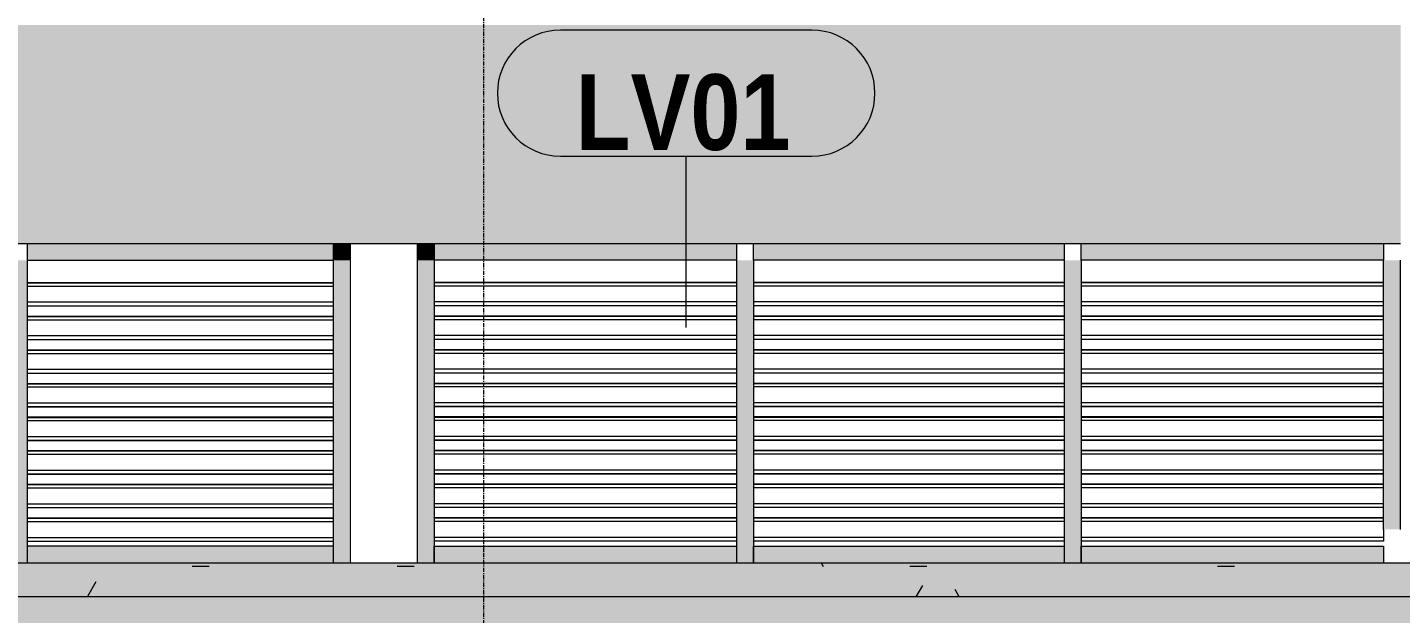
# Model space of a CAD drawing. Header units: millimetres. Extents: x 9199 to 175431, y -4466 to 35300.
# Drawn here: x 151344 to 155426, y 450 to 2192 of the extents above; entities that cross this region are included whole.
import ezdxf

# ---------------------------------------------------------------- set-up
doc = ezdxf.new("R2010")
doc.units = ezdxf.units.MM
doc.linetypes.add('Grid Line', pattern=[22.225, 12.7, -3.175, 3.175, -3.175])
for name, color, linetype, lineweight in [('A-DETL-GENF-2', 9, 'Continuous', 9), ('A-DETL-THIN', 151, 'Continuous', 9), ('A-GLAZ-CWMG', 51, 'Continuous', 9), ('A-WALL', 113, 'Continuous', 9), ('A-WALL-IDEN', 211, 'Continuous', 9), ('A-WALL-PATT', 111, 'Continuous', 9), ('A-WALL-PATT-2', 111, 'Continuous', 5), ('S-COLS', 52, 'Continuous', 9), ('S-GRID-1', 1, 'Grid Line', 9)]:
    doc.layers.add(name, color=color, linetype=linetype, lineweight=lineweight)
doc.styles.add('Arial_B', font='arialbd.ttf', dxfattribs={"width": 0.85, "height": 225})

# ---------------------------------------------------------------- blocks, each defined once
blk = doc.blocks.new('Rectangular Mullion - 50 x 100mm-3797187-TKCS_MẶT ĐỨNG HƯỚNG TÂY')
at = {"layer": 'A-GLAZ-CWMG'}
blk.add_hatch(color=256, dxfattribs=at).paths.add_polyline_path([(-28585.3, 1500), (-27686, 1500), (-27686, 1550), (-28585.3, 1550)])
for p, q in [((-28585.3, 1500), (-28585.3, 1550)), ((-27686, 1550), (-27686, 1500)), ((-27686, 1500), (-28585.3, 1500))]:
    blk.add_line(p, q, dxfattribs=at)
blk = doc.blocks.new('Rectangular Mullion - 50 x 100mm-3797188-TKCS_MẶT ĐỨNG HƯỚNG TÂY')
at = {"layer": 'A-GLAZ-CWMG'}
blk.add_hatch(color=256, dxfattribs=at).paths.add_polyline_path([(-27636, 1500), (-26711.7, 1500), (-26711.7, 1550), (-27636, 1550)])
for p, q in [((-27636, 1500), (-27636, 1550)), ((-26711.7, 1550), (-26711.7, 1500)), ((-26711.7, 1500), (-27636, 1500))]:
    blk.add_line(p, q, dxfattribs=at)
blk = doc.blocks.new('Rectangular Mullion - 50 x 100mm-3797189-TKCS_MẶT ĐỨNG HƯỚNG TÂY')
at = {"layer": 'A-GLAZ-CWMG'}
blk.add_hatch(color=256, dxfattribs=at).paths.add_polyline_path([(-26661.7, 600), (-25762.4, 600), (-25762.4, 650), (-26661.7, 650)])
for p, q in [((-26661.7, 600), (-26661.7, 650)), ((-26661.7, 650), (-25762.4, 650)), ((-25762.4, 650), (-25762.4, 600))]:
    blk.add_line(p, q, dxfattribs=at)
blk = doc.blocks.new('Rectangular Mullion - 50 x 100mm-3797190-TKCS_MẶT ĐỨNG HƯỚNG TÂY')
at = {"layer": 'A-GLAZ-CWMG'}
blk.add_hatch(color=256, dxfattribs=at).paths.add_polyline_path([(-26793, 600), (-26711.7, 600), (-26711.7, 650), (-27636, 650), (-27636, 600)])
for p, q in [((-27636, 600), (-27636, 650)), ((-27636, 650), (-26711.7, 650)), ((-26711.7, 650), (-26711.7, 600))]:
    blk.add_line(p, q, dxfattribs=at)
blk = doc.blocks.new('Rectangular Mullion - 50 x 100mm-V168-TKCS_MẶT ĐỨNG HƯỚNG TÂY')
at = {"layer": 'A-GLAZ-CWMG'}
blk.add_hatch(color=256, dxfattribs=at).paths.add_polyline_path([(-21335.3, 600), (-21335.3, 700), (-21385.3, 700), (-21385.3, 600)])
blk.add_line((-21335.3, 700), (-21335.3, 600), dxfattribs=at)
blk = doc.blocks.new('Rectangular Mullion - 50 x 100mm-V169-TKCS_MẶT ĐỨNG HƯỚNG TÂY')
at = {"layer": 'A-GLAZ-CWMG'}
blk.add_hatch(color=256, dxfattribs=at).paths.add_polyline_path([(-21335.3, 700), (-21335.3, 800), (-21385.3, 800), (-21385.3, 700)])
blk.add_line((-21335.3, 800), (-21335.3, 700), dxfattribs=at)
blk = doc.blocks.new('Rectangular Mullion - 50 x 100mm-3082132-TKCS_MẶT ĐỨNG HƯỚNG TÂY')
at = {"layer": 'A-GLAZ-CWMG'}
blk.add_hatch(color=256, dxfattribs=at).paths.add_polyline_path([(-21335.3, 1500), (-21335.3, 1550), (-21385.3, 1550), (-21385.3, 1500)])
blk.add_line((-21335.3, 1550), (-21335.3, 1500), dxfattribs=at)
blk = doc.blocks.new('Rectangular Mullion - 50 x 100mm-V172-TKCS_MẶT ĐỨNG HƯỚNG TÂY')
at = {"layer": 'A-GLAZ-CWMG'}
blk.add_hatch(color=256, dxfattribs=at).paths.add_polyline_path([(-25712.4, 700), (-25712.4, 800), (-25762.4, 800), (-25762.4, 700), (-25734.8, 700)])
for p, q in [((-25762.4, 700), (-25762.4, 800)), ((-25712.4, 700), (-25712.4, 800))]:
    blk.add_line(p, q, dxfattribs=at)
blk = doc.blocks.new('Rectangular Mullion - MULLION LA SACH-3797191-TKCS_MẶT ĐỨNG HƯỚNG TÂY')
at = {"layer": 'A-GLAZ-CWMG'}
for p, q in [((-25762.4, 734.3), (-26661.7, 734.3)), ((-25762.4, 733.3), (-26661.7, 733.3)), ((-25762.4, 733.2), (-26661.7, 733.2)), ((-25762.4, 723.5), (-26661.7, 723.5)), ((-25762.4, 700), (-25762.4, 676.5)), ((-25762.4, 676.5), (-26661.7, 676.5)), ((-25762.4, 665), (-26661.7, 665)), ((-25762.4, 664.8), (-26661.7, 664.8)), ((-25762.4, 676.5), (-25762.4, 665)), ((-25762.4, 665), (-25762.4, 664.8))]:
    blk.add_line(p, q, dxfattribs=at)
blk = doc.blocks.new('Rectangular Mullion - MULLION LA SACH-3797192-TKCS_MẶT ĐỨNG HƯỚNG TÂY')
at = {"layer": 'A-GLAZ-CWMG'}
for p, q in [((-26711.7, 734.3), (-27636, 734.3)), ((-26711.7, 733.3), (-27636, 733.3)), ((-26711.7, 733.2), (-27636, 733.2)), ((-26711.7, 723.5), (-27636, 723.5)), ((-26711.7, 676.5), (-27636, 676.5)), ((-26711.7, 665), (-27636, 665)), ((-26711.7, 664.8), (-27636, 664.8))]:
    blk.add_line(p, q, dxfattribs=at)
blk = doc.blocks.new('Rectangular Mullion - MULLION LA SACH-V173-TKCS_MẶT ĐỨNG HƯỚNG TÂY')
at = {"layer": 'A-GLAZ-CWMG'}
for p, q in [((-27686, 734.3), (-28585.3, 734.3)), ((-27686, 733.3), (-28585.3, 733.3)), ((-27686, 733.2), (-28585.3, 733.2)), ((-27686, 723.5), (-28585.3, 723.5)), ((-27686, 676.5), (-28585.3, 676.5)), ((-27686, 665), (-28585.3, 665)), ((-27686, 664.8), (-28585.3, 664.8))]:
    blk.add_line(p, q, dxfattribs=at)
blk = doc.blocks.new('Rectangular Mullion - 50 x 100mm-V171-TKCS_MẶT ĐỨNG HƯỚNG TÂY')
at = {"layer": 'A-GLAZ-CWMG'}
blk.add_hatch(color=256, dxfattribs=at).paths.add_polyline_path([(-18511.5, 600), (-18511.5, 700), (-18561.5, 700), (-18561.5, 600)])
for p, q in [((-18561.5, 700), (-18561.5, 600)), ((-18511.5, 700), (-18511.5, 600))]:
    blk.add_line(p, q, dxfattribs=at)
blk = doc.blocks.new('Rectangular Mullion - 50 x 100mm-2333205-TKCS_MẶT ĐỨNG HƯỚNG TÂY')
at = {"layer": 'A-GLAZ-CWMG'}
blk.add_hatch(color=256, dxfattribs=at).paths.add_polyline_path([(-13113.2, 2100), (-13113.2, 2200), (-13163.2, 2200), (-13163.2, 2100)])
for p, q in [((-13163.2, 2200), (-13163.2, 2100)), ((-13113.2, 2200), (-13113.2, 2100))]:
    blk.add_line(p, q, dxfattribs=at)
blk = doc.blocks.new('Rectangular Mullion - 50 x 100mm-3797353-TKCS_MẶT ĐỨNG HƯỚNG TÂY')
at = {"layer": 'A-GLAZ-CWMG'}
blk.add_hatch(color=256, dxfattribs=at).paths.add_polyline_path([(-29794.2, 1500), (-28885.3, 1500), (-28885.3, 1550), (-29794.2, 1550)])
for p, q in [((-29794.2, 1500), (-29794.2, 1550)), ((-28885.3, 1550), (-28885.3, 1500)), ((-29794.2, 1500), (-28885.3, 1500))]:
    blk.add_line(p, q, dxfattribs=at)
blk = doc.blocks.new('Rectangular Mullion - 50 x 100mm-3797355-TKCS_MẶT ĐỨNG HƯỚNG TÂY')
at = {"layer": 'A-GLAZ-CWMG'}
blk.add_hatch(color=256, dxfattribs=at).paths.add_polyline_path([(-30828.1, 600), (-30828.1, 650), (-31736.9, 650), (-31736.9, 600), (-31025.7, 600)])
for p, q in [((-31736.9, 600), (-31736.9, 650)), ((-30828.1, 650), (-31736.9, 650)), ((-30828.1, 650), (-30828.1, 600))]:
    blk.add_line(p, q, dxfattribs=at)
blk = doc.blocks.new('Rectangular Mullion - 50 x 100mm-3089665-TKCS_MẶT ĐỨNG HƯỚNG TÂY')
at = {"layer": 'A-GLAZ-CWMG'}
blk.add_hatch(color=256, dxfattribs=at).paths.add_polyline_path([(-53711.9, 600), (-53711.9, 700), (-53758.7, 700), (-53758.7, 600)])
blk.add_line((-53758.7, 700), (-53758.7, 600), dxfattribs=at)
blk = doc.blocks.new('Rectangular Mullion - 50 x 100mm-3089666-TKCS_MẶT ĐỨNG HƯỚNG TÂY')
at = {"layer": 'A-GLAZ-CWMG'}
blk.add_hatch(color=256, dxfattribs=at).paths.add_polyline_path([(-53711.9, 700), (-53711.9, 800), (-53758.7, 800), (-53758.7, 700)])
blk.add_line((-53758.7, 800), (-53758.7, 700), dxfattribs=at)
blk = doc.blocks.new('Rectangular Mullion - 50 x 100mm-3089667-TKCS_MẶT ĐỨNG HƯỚNG TÂY')
at = {"layer": 'A-GLAZ-CWMG'}
blk.add_hatch(color=256, dxfattribs=at).paths.add_polyline_path([(-28835.3, 1500), (-28835.3, 1550), (-28885.3, 1550), (-28885.3, 1500)])
blk.add_line((-28885.3, 1550), (-28885.3, 1500), dxfattribs=at)
blk = doc.blocks.new('Rectangular Mullion - MULLION LA SACH-3797357-TKCS_MẶT ĐỨNG HƯỚNG TÂY')
at = {"layer": 'A-GLAZ-CWMG'}
for p, q in [((-31736.9, 734.3), (-30828.1, 734.3)), ((-31736.9, 733.3), (-30828.1, 733.3)), ((-31736.9, 733.2), (-30828.1, 733.2)), ((-31736.9, 723.5), (-30828.1, 723.5)), ((-31736.9, 676.5), (-30828.1, 676.5)), ((-31736.9, 665), (-30828.1, 665)), ((-31736.9, 664.8), (-30828.1, 664.8))]:
    blk.add_line(p, q, dxfattribs=at)
blk = doc.blocks.new('Rectangular Mullion - 50 x 100mm-3089657-TKCS_MẶT ĐỨNG HƯỚNG TÂY')
at = {"layer": 'A-GLAZ-CWMG'}
blk.add_hatch(color=256, dxfattribs=at).paths.add_polyline_path([(-56553.7, 600), (-56553.7, 700), (-56603.7, 700), (-56603.7, 600)])
for p, q in [((-56603.7, 700), (-56603.7, 600)), ((-56553.7, 600), (-56553.7, 700))]:
    blk.add_line(p, q, dxfattribs=at)
blk = doc.blocks.new('Rectangular Mullion - 50 x 100mm-3089658-TKCS_MẶT ĐỨNG HƯỚNG TÂY')
at = {"layer": 'A-GLAZ-CWMG'}
blk.add_hatch(color=256, dxfattribs=at).paths.add_polyline_path([(-56553.7, 700), (-56553.7, 800), (-56603.7, 800), (-56603.7, 700)])
for p, q in [((-56603.7, 800), (-56603.7, 700)), ((-56553.7, 700), (-56553.7, 800))]:
    blk.add_line(p, q, dxfattribs=at)
blk = doc.blocks.new('CTL_WALL TAG NO MARK - 10-2062273-TKCS_MẶT ĐỨNG HƯỚNG TÂY')
at = {"layer": 'A-WALL-IDEN'}
for p, q in [((-15159.4, 30418.1), (-15907, 30418.1)), ((-15907, 30043.1), (-15159.4, 30043.1))]:
    blk.add_line(p, q, dxfattribs=at)
for centre, start, end in [((-15907, 30230.6), 90, 270), ((-15159.4, 30230.6), 270, 90)]:
    blk.add_arc(centre, 187.5, start, end, dxfattribs=at)

msp = doc.modelspace()

# ---------------------------------------------------------------- hatches: boundary and pattern name
at = {"layer": 'A-DETL-GENF-2'}
h = msp.add_hatch(dxfattribs=at)
h.set_pattern_fill('FP_33', color=256, style=0, pattern_type=2)
h.set_pattern_definition([(0, (129582.6, 1200), (725.805, 725.805), [725.805, -725.805]), (0, (129582.6, 1472.2), (725.805, 725.805), [725.805, -725.805]), (0, (129582.6, 1744.35), (725.805, 725.805), [725.805, -725.805]), (90, (129673.3, 1835.1), (-725.805, 725.805), [725.805, -725.805]), (90, (129945.5, 1835.1), (-725.805, 725.805), [725.805, -725.805]), (90, (130217.7, 1835.1), (-725.805, 725.805), [725.805, -725.805])])
h.paths.add_polyline_path([(100378.3, -955.5), (168101.5, -955.5), (168101.5, 500), (100378.3, 500), (100378.3, -407.6)])
at = {"layer": 'A-WALL-PATT'}
h = msp.add_hatch(dxfattribs=at)
h.set_pattern_fill('FP_27', color=256, style=0, pattern_type=2)
h.set_pattern_definition([(0, (129582.6, 1200), (1219.2, 304.8), [50.292, -864.108, 50.292, -864.108, -4876.8]), (0, (129582.6, 1200), (1219.2, 304.8), [-1828.8, 50.292, -1778.508, 50.292, -864.108, -2133.6]), (0, (129582.6, 1200), (1219.2, 304.8), [-4572, 50.292, -559.308, 50.292, -1473.708]), (120, (130039.8, 1352.4), (-873.5645, 903.4582), [50.292, -864.108, 50.292, -5740.908]), (120, (130039.8, 1352.4), (-873.5645, 903.4582), [-964.692, -864.108, 50.292, -1778.508, -3048]), (120, (130039.8, 1352.4), (-873.5645, 903.4582), [-3657.6, 50.292, -864.108, 50.292, -2083.308]), (120, (130039.8, 1352.4), (-873.5645, 903.4582), [-4622.292, -559.308, 50.292, -1473.708]), (240, (130192.2, 1962), (-345.6355, -1208.2582), [50.292, -864.108, 50.292, -5740.908]), (240, (130192.2, 1962), (-345.6355, -1208.2582), [-964.692, -864.108, 50.292, -1778.508, -3048]), (240, (130192.2, 1962), (-345.6355, -1208.2582), [-3657.6, 50.292, -864.108, 50.292, -2083.308]), (240, (130192.2, 1962), (-345.6355, -1208.2582), [-4622.292, -559.308, 50.292, -1473.708])])
h.paths.add_polyline_path([(162810.6, 500), (162901.2, 500), (162901.2, 600), (147300.8, 600), (147300.8, 500), (161752.4, 500)])
h = msp.add_hatch(dxfattribs=at)
h.set_pattern_fill('FP_31', color=256, style=0, pattern_type=2)
h.set_pattern_definition([(349.695, (163090.205, 869.39), (3657.59817, -609.61005), [68.155, -6747.38]), (0, (163157.26, 857.2), (609.6, 609.6), [67.056, -542.544]), (18.435, (163224.32, 857.2), (1219.1992, 609.6016), [57.832, -1869.893]), (172.875, (163279.18, 875.49), (4267.1994, -609.5991), [49.148, -4865.604]), (174.806, (163230.413, 881.584), (6096.00395, -609.55472), [67.333, -6665.92]), (194.036, (163163.36, 887.68), (-1828.8022, -609.5924), [75.403, -2438.042]), (9.462, (163138.97, 869.39), (3048.00504, 609.5835), [37.081, -3670.971]), (353.66, (163175.55, 875.49), (-4876.8008, 609.58348), [55.202, -5464.96]), (185.711, (163230.413, 869.39), (-5486.39511, -609.63944), [61.264, -6065.139]), (168.69, (163169.45, 863.3), (2438.4, -609.6026), [31.084, -3077.279]), (354.806, (163035.34, 863.296), (-6096.00395, 609.55472), [67.333, -6665.92]), (348.69, (163102.4, 857.2), (-2438.4, 609.6026), [62.167, -3046.194]), (0, (163163.36, 845), (609.6, 609.6), [73.152, -536.448]), (20.556, (163236.51, 845.01), (3048.0001, 1219.19697), [52.084, -5156.34]), (3.814, (163285.277, 863.296), (8534.40115, 609.58889), [91.643, -9072.654]), (354.806, (163376.72, 869.39), (-6096.00395, 609.55472), [67.333, -6665.92]), (0, (163443.8, 863.3), (609.6, 609.6), [67.056, -542.544]), (5.194, (162901.23, 863.296), (6096.00395, 609.55472), [67.333, -6665.92]), (354.806, (162968.285, 869.39), (-6096.00395, 609.55472), [67.333, -6665.92]), (0, (162901.2, 875.5), (609.6, 609.6), [36.576, -573.024]), (5.194, (162937.805, 875.49), (6096.00395, 609.55472), [67.333, -6665.92]), (0, (163004.86, 881.6), (609.6, 609.6), [60.96, -548.64]), (10.305, (163065.82, 881.584), (-3657.59817, -609.61005), [68.155, -6747.38]), (5.194, (163132.88, 893.776), (6096.00395, 609.55472), [67.333, -6665.92]), (354.806, (163199.933, 899.87), (-6096.00395, 609.55472), [67.333, -6665.92]), (354.806, (163266.99, 893.776), (-6096.00395, 609.55472), [67.333, -6665.92]), (351.87, (163334.045, 887.68), (-3657.60043, 609.5929), [86.21, -4224.312]), (0, (163419.4, 875.5), (609.6, 609.6), [91.44, -518.16]), (347.471, (163395.005, 509.73), (3047.99888, -609.61085), [56.202, -5564.033]), (354.289, (163449.87, 497.536), (-5486.39511, 609.63944), [61.264, -6065.139]), (8.13, (163395.005, 509.73), (3657.60043, 609.5929), [43.105, -4267.418]), (9.462, (163437.68, 515.82), (3048.00504, 609.5835), [74.161, -3633.892]), (0, (162901.2, 528), (609.6, 609.6), [73.152, -536.448]), (350.538, (162974.38, 528.02), (-3048.00504, 609.5835), [37.081, -3670.971]), (201.801, (163010.96, 521.92), (1828.8045, 609.58684), [32.828, -3249.968]), (192.995, (162980.477, 509.73), (5486.39314, 1219.23746), [81.331, -8051.747]), (352.875, (163462.06, 509.73), (-4267.1994, 609.5991), [49.148, -4865.604]), (7.125, (163462.06, 509.73), (4267.1994, 609.5991), [49.148, -4865.604]), (0, (162901.2, 515.8), (609.6, 609.6), [48.768, -560.832]), (194.036, (162950, 515.82), (-1828.8022, -609.5924), [50.27, -2463.177]), (356.633, (163035.34, 534.112), (-9753.59439, 609.691875), [103.811, -10277.302]), (357.709, (163138.973, 528.016), (-14630.396648, 609.69909), [152.522, -15099.665]), (3.18, (163291.373, 521.92), (10363.19831, 609.63121), [109.897, -10879.823]), (9.462, (163401.1, 528.02), (3048.00504, 609.5835), [111.242, -3596.81]), (10.305, (162901.23, 473.15), (-3657.59817, -609.61005), [68.155, -6747.38]), (15.945, (162968.285, 485.34), (-2438.4042, -609.58315), [88.759, -4349.196]), (0, (163053.6, 509.7), (609.6, 609.6), [79.248, -530.352]), (351.87, (163132.88, 509.73), (-3657.60043, 609.5929), [86.21, -4224.312]), (3.576, (163218.22, 497.536), (9144.002965, 609.5468), [97.726, -9674.906]), (351.254, (163315.757, 503.63), (4267.20096, -609.58783), [80.18, -7937.856]), (345.964, (163395, 491.44), (-1828.8022, 609.5924), [75.403, -2438.042]), (0, (163468.16, 473.15), (609.6, 609.6), [42.672, -566.928]), (174.806, (163035.34, 534.11), (6096.00395, -609.55472), [134.665, -6598.587]), (355.236, (162901.23, 570.69), (-6705.59647, 609.64143), [146.811, -7193.745]), (0, (163047.53, 558.5), (609.6, 609.6), [140.208, -469.392]), (4.086, (163187.74, 558.496), (7924.79503, 609.65274), [171.123, -8385.02]), (0, (163358.4, 570.7), (609.6, 609.6), [152.4, -457.2]), (7.125, (162901.23, 442.67), (4267.1994, 609.5991), [147.443, -4767.311]), (6.34, (163047.533, 460.96), (4876.8008, 609.58348), [110.403, -5409.758]), (357.51, (163157.261, 473.152), (-13411.196973, 609.70439), [140.34, -13893.706]), (353.48, (163297.47, 467.056), (-15849.59217, 1828.855172), [214.749, -21260.135]), (3.013, (162901.23, 838.912), (10972.79715, 609.6408), [115.984, -11482.446]), (351.87, (163017.05, 845.01), (-3657.60043, 609.5929), [129.316, -4181.208]), (357.614, (163145.07, 826.72), (-14020.799432, 609.613717), [146.431, -14496.664]), (10.62, (163291.373, 820.624), (-6705.59246, -1219.23973), [99.236, -9824.334]), (0, (163388.9, 838.9), (609.6, 609.6), [121.92, -487.68]), (356.82, (162901.23, 912.064), (-10363.19831, 609.63121), [109.897, -10879.823]), (6.009, (163010.957, 905.968), (-6095.99899, -609.599175), [116.464, -11529.929]), (6.71, (163126.78, 918.16), (-5486.397345, -609.61573), [104.346, -10330.325]), (354.289, (163230.413, 930.35), (-5486.39511, 609.63944), [122.528, -6003.877]), (347.905, (163352.333, 918.16), (-5486.39487, 1219.22295), [87.281, -8640.862]), (9.462, (163437.68, 899.87), (3048.00504, 609.5835), [74.161, -3633.892]), (3.814, (162901.23, 796.24), (8534.40115, 609.58889), [91.643, -9072.654]), (347.196, (162992.67, 802.336), (-7924.80896, 1828.76326), [137.532, -13615.67]), (0, (163126.8, 771.86), (609.6, 609.6), [152.4, -457.2]), (5.44, (163279.181, 771.856), (-6705.60249, -609.56085), [128.595, -12730.932]), (6.71, (163407.197, 784.048), (-5486.397345, -609.61573), [104.346, -10330.325]), (0, (162901.2, 954.74), (609.6, 609.6), [103.632, -505.968]), (8.13, (163004.86, 954.74), (3657.60043, 609.5929), [172.421, -4138.102]), (357.614, (163175.55, 979.12), (-14020.799432, 609.613717), [146.431, -14496.664]), (354.472, (163321.853, 973.024), (12801.591011, -1219.302898), [189.859, -18796.025]), (6.843, (162901.23, 400), (-10363.195037, -1219.241277), [153.494, -15195.842]), (0, (163053.6, 418.3), (609.6, 609.6), [170.688, -438.912]), (356.348, (163224.317, 418.288), (-18897.604963, 1219.126665), [287.095, -28422.422]), (0, (162901.2, 613.36), (609.6, 609.6), [146.304, -463.296]), (4.764, (163047.533, 613.36), (6705.59647, 609.64143), [146.811, -7193.745]), (358.152, (163193.837, 625.552), (-18287.996238, 609.724117), [189.074, -18718.355]), (357.274, (163382.813, 619.456), (-12192.004244, 609.534153), [128.161, -12687.945]), (354.806, (162901.23, 710.896), (-6096.00395, 609.55472), [134.665, -6598.587]), (0, (163035.34, 698.7), (609.6, 609.6), [195.072, -414.528]), (1.909, (163230.413, 698.704), (17678.401049, 609.553228), [182.982, -18115.176]), (3.576, (163413.293, 704.8), (9144.002965, 609.5468), [97.726, -9674.906])])
h.paths.add_polyline_path([(162810.6, 500), (162901.2, 500), (162901.2, 600), (147300.8, 600), (147300.8, 500), (161752.4, 500)])
at = {"layer": 'A-WALL-PATT-2'}
h = msp.add_hatch(color=256, dxfattribs=at)
h.paths.add_polyline_path([(147296.2, 600), (149351.2, 600), (149351.2, 1490), (147296.2, 1490), (147296.2, 700)])
h.paths.add_polyline_path([(147296.2, 1500), (149351.2, 1500), (149351.2, 1550), (155426.2, 1550), (155426.2, 2200), (147296.2, 2200)])

# ---------------------------------------------------------------- linework, layer by layer
at = {"layer": 'A-DETL-THIN'}
msp.add_line((168101.5, 500), (100378.3, 500), dxfattribs=at)
at = {"layer": 'A-WALL'}
for p, q in [((149351.2, 1550), (155426.2, 1550)), ((163911.2, 600), (147290.8, 600))]:
    msp.add_line(p, q, dxfattribs=at)
at = {"layer": 'A-WALL-IDEN'}
msp.add_line((153302.3, 1300.3), (153302.3, 1809.5), dxfattribs=at)
at = {"layer": 'S-COLS'}
for p, q in [((152302.9, 1550), (152302.9, 600)), ((152502.9, 1550), (152502.9, 600))]:
    msp.add_line(p, q, dxfattribs=at)
at = {"layer": 'S-GRID-1'}
for p, q in [((152701.2, 634.2), (152701.2, 30542.5)), ((152701.2, -3115.8), (152701.2, 634.2))]:
    msp.add_line(p, q, dxfattribs=at)

# ---------------------------------------------------------------- block references
at = {"layer": 'A-GLAZ-CWMG'}
for name, p in [('Rectangular Mullion - 50 x 100mm-3797353-TKCS_MẶT ĐỨNG HƯỚNG TÂY', (181138.2, 0)), ('Rectangular Mullion - 50 x 100mm-3089667-TKCS_MẶT ĐỨNG HƯỚNG TÂY', (181138.2, 0)), ('Rectangular Mullion - 50 x 100mm-3082132-TKCS_MẶT ĐỨNG HƯỚNG TÂY', (173888.2, 0)), ('Rectangular Mullion - 50 x 100mm-3797187-TKCS_MẶT ĐỨNG HƯỚNG TÂY', (181138.2, 0)), ('Rectangular Mullion - 50 x 100mm-3797188-TKCS_MẶT ĐỨNG HƯỚNG TÂY', (181138.2, 0)), ('Rectangular Mullion - 50 x 100mm-3797187-TKCS_MẶT ĐỨNG HƯỚNG TÂY', (183061.8, 0)), ('Rectangular Mullion - 50 x 100mm-3089658-TKCS_MẶT ĐỨNG HƯỚNG TÂY', (207897.6, 700)), ('Rectangular Mullion - 50 x 100mm-3089666-TKCS_MẶT ĐỨNG HƯỚNG TÂY', (206011.5, 700)), ('Rectangular Mullion - 50 x 100mm-V169-TKCS_MẶT ĐỨNG HƯỚNG TÂY', (173888.2, 700)), ('Rectangular Mullion - 50 x 100mm-2333205-TKCS_MẶT ĐỨNG HƯỚNG TÂY', (166615.4, -700)), ('Rectangular Mullion - 50 x 100mm-2333205-TKCS_MẶT ĐỨNG HƯỚNG TÂY', (167589.7, -700)), ('Rectangular Mullion - 50 x 100mm-V172-TKCS_MẶT ĐỨNG HƯỚNG TÂY', (181138.2, 700)), ('Rectangular Mullion - MULLION LA SACH-3797357-TKCS_MẶT ĐỨNG HƯỚNG TÂY', (183080.9, 700)), ('Rectangular Mullion - MULLION LA SACH-V173-TKCS_MẶT ĐỨNG HƯỚNG TÂY', (181138.2, 700)), ('Rectangular Mullion - MULLION LA SACH-3797192-TKCS_MẶT ĐỨNG HƯỚNG TÂY', (181138.2, 700)), ('Rectangular Mullion - MULLION LA SACH-V173-TKCS_MẶT ĐỨNG HƯỚNG TÂY', (183061.8, 700)), ('Rectangular Mullion - 50 x 100mm-3089658-TKCS_MẶT ĐỨNG HƯỚNG TÂY', (207897.6, 600)), ('Rectangular Mullion - 50 x 100mm-3089666-TKCS_MẶT ĐỨNG HƯỚNG TÂY', (206011.5, 600)), ('Rectangular Mullion - 50 x 100mm-V169-TKCS_MẶT ĐỨNG HƯỚNG TÂY', (173888.2, 600)), ('Rectangular Mullion - 50 x 100mm-2333205-TKCS_MẶT ĐỨNG HƯỚNG TÂY', (166615.4, -800)), ('Rectangular Mullion - 50 x 100mm-2333205-TKCS_MẶT ĐỨNG HƯỚNG TÂY', (167589.7, -800)), ('Rectangular Mullion - 50 x 100mm-V172-TKCS_MẶT ĐỨNG HƯỚNG TÂY', (181138.2, 600)), ('Rectangular Mullion - MULLION LA SACH-3797357-TKCS_MẶT ĐỨNG HƯỚNG TÂY', (183080.9, 600)), ('Rectangular Mullion - MULLION LA SACH-V173-TKCS_MẶT ĐỨNG HƯỚNG TÂY', (181138.2, 600)), ('Rectangular Mullion - MULLION LA SACH-3797192-TKCS_MẶT ĐỨNG HƯỚNG TÂY', (181138.2, 600)), ('Rectangular Mullion - MULLION LA SACH-V173-TKCS_MẶT ĐỨNG HƯỚNG TÂY', (183061.8, 600)), ('Rectangular Mullion - 50 x 100mm-3089658-TKCS_MẶT ĐỨNG HƯỚNG TÂY', (207897.6, 500)), ('Rectangular Mullion - 50 x 100mm-3089666-TKCS_MẶT ĐỨNG HƯỚNG TÂY', (206011.5, 500)), ('Rectangular Mullion - 50 x 100mm-V169-TKCS_MẶT ĐỨNG HƯỚNG TÂY', (173888.2, 500)), ('Rectangular Mullion - 50 x 100mm-2333205-TKCS_MẶT ĐỨNG HƯỚNG TÂY', (166615.4, -900)), ('Rectangular Mullion - 50 x 100mm-2333205-TKCS_MẶT ĐỨNG HƯỚNG TÂY', (167589.7, -900)), ('Rectangular Mullion - 50 x 100mm-V172-TKCS_MẶT ĐỨNG HƯỚNG TÂY', (181138.2, 500)), ('Rectangular Mullion - MULLION LA SACH-3797357-TKCS_MẶT ĐỨNG HƯỚNG TÂY', (183080.9, 500)), ('Rectangular Mullion - MULLION LA SACH-V173-TKCS_MẶT ĐỨNG HƯỚNG TÂY', (181138.2, 500)), ('Rectangular Mullion - MULLION LA SACH-3797192-TKCS_MẶT ĐỨNG HƯỚNG TÂY', (181138.2, 500)), ('Rectangular Mullion - MULLION LA SACH-V173-TKCS_MẶT ĐỨNG HƯỚNG TÂY', (183061.8, 500)), ('Rectangular Mullion - 50 x 100mm-3089658-TKCS_MẶT ĐỨNG HƯỚNG TÂY', (207897.6, 400)), ('Rectangular Mullion - 50 x 100mm-3089666-TKCS_MẶT ĐỨNG HƯỚNG TÂY', (206011.5, 400)), ('Rectangular Mullion - 50 x 100mm-V169-TKCS_MẶT ĐỨNG HƯỚNG TÂY', (173888.2, 400)), ('Rectangular Mullion - 50 x 100mm-2333205-TKCS_MẶT ĐỨNG HƯỚNG TÂY', (166615.4, -1000)), ('Rectangular Mullion - 50 x 100mm-2333205-TKCS_MẶT ĐỨNG HƯỚNG TÂY', (167589.7, -1000)), ('Rectangular Mullion - 50 x 100mm-V172-TKCS_MẶT ĐỨNG HƯỚNG TÂY', (181138.2, 400)), ('Rectangular Mullion - MULLION LA SACH-3797357-TKCS_MẶT ĐỨNG HƯỚNG TÂY', (183080.9, 400)), ('Rectangular Mullion - MULLION LA SACH-V173-TKCS_MẶT ĐỨNG HƯỚNG TÂY', (181138.2, 400)), ('Rectangular Mullion - MULLION LA SACH-3797192-TKCS_MẶT ĐỨNG HƯỚNG TÂY', (181138.2, 400)), ('Rectangular Mullion - MULLION LA SACH-V173-TKCS_MẶT ĐỨNG HƯỚNG TÂY', (183061.8, 400)), ('Rectangular Mullion - 50 x 100mm-3089658-TKCS_MẶT ĐỨNG HƯỚNG TÂY', (207897.6, 300)), ('Rectangular Mullion - 50 x 100mm-3089666-TKCS_MẶT ĐỨNG HƯỚNG TÂY', (206011.5, 300)), ('Rectangular Mullion - 50 x 100mm-V169-TKCS_MẶT ĐỨNG HƯỚNG TÂY', (173888.2, 300)), ('Rectangular Mullion - 50 x 100mm-2333205-TKCS_MẶT ĐỨNG HƯỚNG TÂY', (166615.4, -1100)), ('Rectangular Mullion - 50 x 100mm-2333205-TKCS_MẶT ĐỨNG HƯỚNG TÂY', (167589.7, -1100)), ('Rectangular Mullion - 50 x 100mm-V172-TKCS_MẶT ĐỨNG HƯỚNG TÂY', (181138.2, 300)), ('Rectangular Mullion - MULLION LA SACH-3797357-TKCS_MẶT ĐỨNG HƯỚNG TÂY', (183080.9, 300)), ('Rectangular Mullion - MULLION LA SACH-V173-TKCS_MẶT ĐỨNG HƯỚNG TÂY', (181138.2, 300)), ('Rectangular Mullion - MULLION LA SACH-3797192-TKCS_MẶT ĐỨNG HƯỚNG TÂY', (181138.2, 300)), ('Rectangular Mullion - MULLION LA SACH-V173-TKCS_MẶT ĐỨNG HƯỚNG TÂY', (183061.8, 300)), ('Rectangular Mullion - 50 x 100mm-3089658-TKCS_MẶT ĐỨNG HƯỚNG TÂY', (207897.6, 200)), ('Rectangular Mullion - 50 x 100mm-3089666-TKCS_MẶT ĐỨNG HƯỚNG TÂY', (206011.5, 200)), ('Rectangular Mullion - 50 x 100mm-V169-TKCS_MẶT ĐỨNG HƯỚNG TÂY', (173888.2, 200)), ('Rectangular Mullion - 50 x 100mm-2333205-TKCS_MẶT ĐỨNG HƯỚNG TÂY', (166615.4, -1200)), ('Rectangular Mullion - 50 x 100mm-2333205-TKCS_MẶT ĐỨNG HƯỚNG TÂY', (167589.7, -1200)), ('Rectangular Mullion - 50 x 100mm-V172-TKCS_MẶT ĐỨNG HƯỚNG TÂY', (181138.2, 200)), ('Rectangular Mullion - 50 x 100mm-3089658-TKCS_MẶT ĐỨNG HƯỚNG TÂY', (207897.6, 100)), ('Rectangular Mullion - MULLION LA SACH-3797357-TKCS_MẶT ĐỨNG HƯỚNG TÂY', (183080.9, 200)), ('Rectangular Mullion - 50 x 100mm-3089666-TKCS_MẶT ĐỨNG HƯỚNG TÂY', (206011.5, 100)), ('Rectangular Mullion - 50 x 100mm-V169-TKCS_MẶT ĐỨNG HƯỚNG TÂY', (173888.2, 100)), ('Rectangular Mullion - MULLION LA SACH-V173-TKCS_MẶT ĐỨNG HƯỚNG TÂY', (181138.2, 200)), ('Rectangular Mullion - 50 x 100mm-2333205-TKCS_MẶT ĐỨNG HƯỚNG TÂY', (166615.4, -1300)), ('Rectangular Mullion - MULLION LA SACH-3797192-TKCS_MẶT ĐỨNG HƯỚNG TÂY', (181138.2, 200)), ('Rectangular Mullion - 50 x 100mm-2333205-TKCS_MẶT ĐỨNG HƯỚNG TÂY', (167589.7, -1300)), ('Rectangular Mullion - MULLION LA SACH-V173-TKCS_MẶT ĐỨNG HƯỚNG TÂY', (183061.8, 200)), ('Rectangular Mullion - 50 x 100mm-V172-TKCS_MẶT ĐỨNG HƯỚNG TÂY', (181138.2, 100)), ('Rectangular Mullion - MULLION LA SACH-3797357-TKCS_MẶT ĐỨNG HƯỚNG TÂY', (183080.9, 100)), ('Rectangular Mullion - MULLION LA SACH-V173-TKCS_MẶT ĐỨNG HƯỚNG TÂY', (181138.2, 100)), ('Rectangular Mullion - MULLION LA SACH-3797192-TKCS_MẶT ĐỨNG HƯỚNG TÂY', (181138.2, 100)), ('Rectangular Mullion - MULLION LA SACH-V173-TKCS_MẶT ĐỨNG HƯỚNG TÂY', (183061.8, 100)), ('Rectangular Mullion - 50 x 100mm-3089658-TKCS_MẶT ĐỨNG HƯỚNG TÂY', (207897.6, 0)), ('Rectangular Mullion - 50 x 100mm-3089666-TKCS_MẶT ĐỨNG HƯỚNG TÂY', (206011.5, 0)), ('Rectangular Mullion - 50 x 100mm-V169-TKCS_MẶT ĐỨNG HƯỚNG TÂY', (173888.2, 0)), ('Rectangular Mullion - 50 x 100mm-2333205-TKCS_MẶT ĐỨNG HƯỚNG TÂY', (166615.4, -1400)), ('Rectangular Mullion - 50 x 100mm-2333205-TKCS_MẶT ĐỨNG HƯỚNG TÂY', (167589.7, -1400)), ('Rectangular Mullion - 50 x 100mm-V172-TKCS_MẶT ĐỨNG HƯỚNG TÂY', (181138.2, 0)), ('Rectangular Mullion - 50 x 100mm-3089657-TKCS_MẶT ĐỨNG HƯỚNG TÂY', (207897.6, 0)), ('Rectangular Mullion - MULLION LA SACH-3797357-TKCS_MẶT ĐỨNG HƯỚNG TÂY', (183080.9, 0)), ('Rectangular Mullion - 50 x 100mm-3089665-TKCS_MẶT ĐỨNG HƯỚNG TÂY', (206011.5, 0)), ('Rectangular Mullion - 50 x 100mm-V168-TKCS_MẶT ĐỨNG HƯỚNG TÂY', (173888.2, 0)), ('Rectangular Mullion - MULLION LA SACH-V173-TKCS_MẶT ĐỨNG HƯỚNG TÂY', (181138.2, 0)), ('Rectangular Mullion - 50 x 100mm-V171-TKCS_MẶT ĐỨNG HƯỚNG TÂY', (172013.7, 0)), ('Rectangular Mullion - MULLION LA SACH-3797192-TKCS_MẶT ĐỨNG HƯỚNG TÂY', (181138.2, 0)), ('Rectangular Mullion - 50 x 100mm-V171-TKCS_MẶT ĐỨNG HƯỚNG TÂY', (172988, 0)), ('Rectangular Mullion - MULLION LA SACH-3797191-TKCS_MẶT ĐỨNG HƯỚNG TÂY', (181138.2, 0)), ('Rectangular Mullion - 50 x 100mm-3797355-TKCS_MẶT ĐỨNG HƯỚNG TÂY', (183080.9, 0)), ('Rectangular Mullion - 50 x 100mm-3797189-TKCS_MẶT ĐỨNG HƯỚNG TÂY', (179214.5, 0)), ('Rectangular Mullion - 50 x 100mm-3797190-TKCS_MẶT ĐỨNG HƯỚNG TÂY', (181138.2, 0)), ('Rectangular Mullion - 50 x 100mm-3797189-TKCS_MẶT ĐỨNG HƯỚNG TÂY', (181138.2, 0))]:
    msp.add_blockref(name, p, dxfattribs=at)
at = {"layer": 'A-WALL-IDEN'}
msp.add_blockref('CTL_WALL TAG NO MARK - 10-2062273-TKCS_MẶT ĐỨNG HƯỚNG TÂY', (168835.5, -28233.6), dxfattribs=at)

# ---------------------------------------------------------------- texts
at = {"layer": 'A-WALL-IDEN', "insert": (153292.9, 1939), "char_height": 225, "width": 657.9, "attachment_point": 5, "line_spacing_factor": 0.936439, "style": 'Arial_B'}
msp.add_mtext('\\pt6.37425,12.75075,19.125,25.49925,31.87575,38.25,44.62425,51.00075,57.375,63.74925,70.12575,76.5,82.87425,89.25075,95.625,101.99925,108.37575,114.75,121.12425,127.50075,133.875,140.24925,146.62575,153,159.37425,165.75075,172.125,178.49925,184.87575,191.25,197.62425,204.00075;LV01', dxfattribs=at)

doc.saveas('drawing.dxf')
